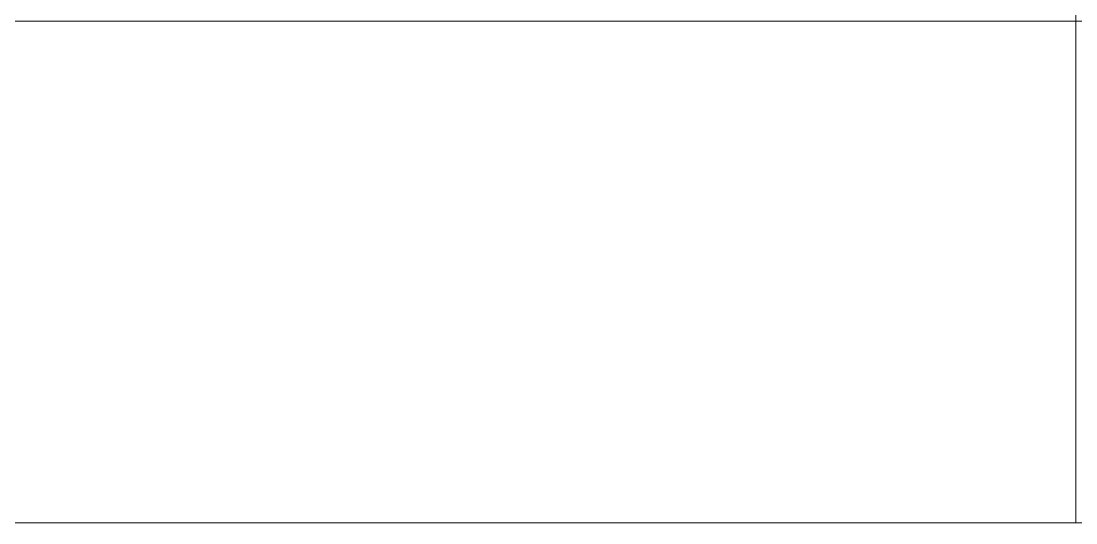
# Model space of a CAD drawing. Header units: millimetres. Extents: x -21807 to 29780, y -1565 to 60640.
# Drawn here: x -15041.1 to -14988.6, y 45016.9 to 45041.9 of the extents above; entities that cross this region are included whole.
import ezdxf

# ---------------------------------------------------------------- set-up
doc = ezdxf.new("R2010")
doc.units = ezdxf.units.MM
doc.layers.add('A-DETL-THIN', color=7, linetype='Continuous', lineweight=9)
doc.layers.add('A-WALL', color=7, linetype='Continuous', lineweight=9)

# ---------------------------------------------------------------- blocks, each defined once
blk = doc.blocks.new('AK-SGS-M3-A_rvt-1-MẶT BẰNG PHÂN VÙNG NHIỆT ĐỘ _ ĐỘ ẨM')
at = {"layer": 'A-WALL', "color": 7, "lineweight": 13, "true_color": 0xececec}
for p, q in [((-14988.589, 45041.937), (-14988.589, 45066.937)), ((-14988.589, 45016.937), (-14988.589, 45041.937))]:
    blk.add_line(p, q, dxfattribs=at)
at = {"layer": 'A-WALL', "color": 7, "lineweight": 13, "true_color": 0xf3f3f3}
blk.add_line((-14988.589, 45041.937), (-14988.589, 45066.937), dxfattribs=at)
at = {"layer": 'A-WALL', "color": 254, "lineweight": 13, "true_color": 0xe0e0e0}
for p, q in [((-14988.589, 45016.937), (-14988.589, 45041.937)), ((-14973.589, 45016.937), (-14988.589, 45016.937))]:
    blk.add_line(p, q, dxfattribs=at)
at = {"layer": 'A-WALL', "color": 253, "lineweight": 13, "true_color": 0xaaaaaa}
blk.add_line((-16003.589, 45016.937), (-14988.589, 45016.937), dxfattribs=at)
at = {"layer": 'A-WALL', "color": 254, "lineweight": 13, "true_color": 0xcccccc}
blk.add_line((-15108.589, 45016.937), (-14988.589, 45016.937), dxfattribs=at)

msp = doc.modelspace()

# ---------------------------------------------------------------- linework, layer by layer
at = {"layer": 'A-DETL-THIN'}
msp.add_line((-20048.589, 45041.937), (-12933.589, 45041.937), dxfattribs=at)

# ---------------------------------------------------------------- block references
at = {"lineweight": 5}
msp.add_blockref('AK-SGS-M3-A_rvt-1-MẶT BẰNG PHÂN VÙNG NHIỆT ĐỘ _ ĐỘ ẨM', (0, 0), dxfattribs=at)

doc.saveas('drawing.dxf')
